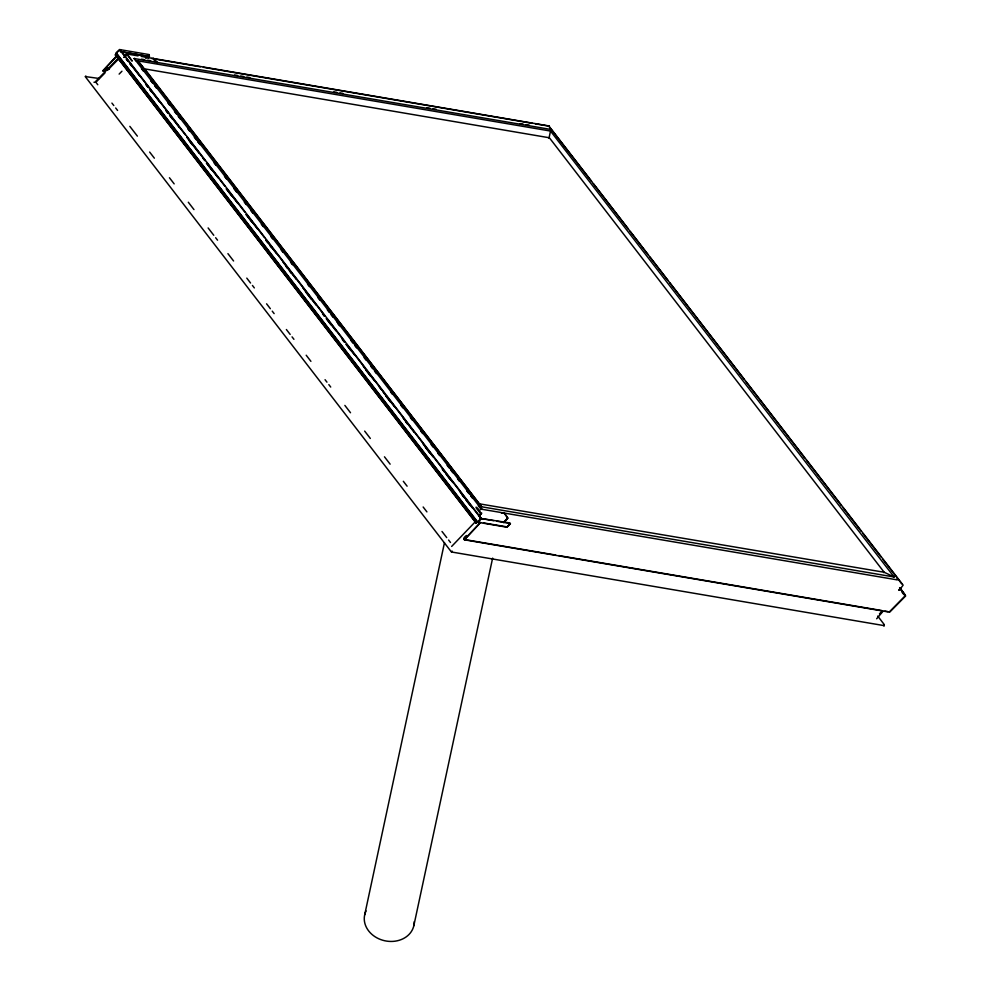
<?xml version="1.0" encoding="UTF-8"?>
<svg xmlns="http://www.w3.org/2000/svg" width="991" height="991" viewBox="0 0 991 991"><rect width="100%" height="100%" fill="white"/><g stroke="black" fill="none" stroke-linecap="round" stroke-linejoin="round"><path stroke-width="1.49" d="M481.75 508.556L481.477 509.188L134.219 58.531L550.339 129.363M493.679 520.671L480.115 518.355L510.043 522.988L510.427 523.756L506.958 527.224L477.377 522.17L116.021 52.969L119.539 49.55L149.121 54.579L149.43 56.549L148.774 54.963M483.447 522.901L507.058 526.902L510.08 523.855L508.792 522.926M451.648 546.437L475.593 521.464M481.502 513.363L479.136 515.964M116.405 53.65L115.303 54.914L476.213 523.298L477.328 522.046M480.536 509.659L480.709 508.978M481.713 513.078L479.359 515.964M550.5 131.047L894.117 576.997L481.589 506.785L137.972 60.835L550.5 131.047L548.989 138.294M364.688 914.829L444.476 542.684M413.817 925.743L492.626 558.119M137.415 61.615L137.229 60.897M479.049 503.775L884.158 572.253L894.117 576.997M476.163 523.248L476.857 522.368M476.844 521.997L476.213 522.926L116.071 55.583L116.294 54.579M452.107 551.083L451.339 551.876L85.214 76.567L99.311 78.5M898.837 589.546L898.812 590.202M503.738 522.703L507.925 518.157L504.493 513.189M119.131 74.102L121.943 71.216M481.093 513.957C467.814 499.191 485.553 512.818 478.963 515.741M144.649 69.345L137.972 60.835M116.418 56.153L102.73 70.881L103.708 71.104L106.421 68.317L109.468 68.837M116.591 56.376L103.039 70.857L106.248 68.082L109.295 68.602M118.462 57.986L94.802 82.315L93.972 82.253M105.021 72.9L95.879 82.29L97.775 84.731M107.474 70.373L118.722 58.816M124.767 55.769L126.724 53.749L127.851 53.836M123.912 57.243L127.641 54.047M124.086 57.466L127.244 54.356L132.199 61.095L126.848 54.22M145.714 57.701L147.634 55.731M145.888 57.936L147.808 55.954M503.663 522.245L507.689 518.02L505.113 514.49M879.451 613.887L882.56 610.691M882.882 611.447L876.663 618.768M884.071 625.841L884.306 624.64L877.716 616.08M153.345 58.481L157.086 62.829M548.853 126.03L903.123 585.124L899.308 590.314M548.865 126.241L591.54 181.279M153.159 58.246L157.334 62.668M555.703 555.047L464.284 539.488C471.543 530.668 460.443 539.29 464.717 539.612L480.375 522.653M481.477 509.188L897.351 579.896L896.892 579.128M464.284 539.488L480.164 522.864M464.358 539.798L889.645 612.178L905.663 595.963L900.026 587.96M889.423 611.843L905.328 595.702L900.485 589.088M480.239 518.058C482.778 518.12 478.058 522.443 477.352 522.133M480.115 518.355L480.858 518.504L477.575 521.91L116.418 53.08L119.787 49.922L124.854 56.4M149.43 56.549L120.506 51.668L120.134 50.268M122.004 51.916L149.158 56.537M128.929 54.332L138.071 55.88M141.118 56.4L549.324 126.006M145.516 57.466L148.563 57.986M151.598 58.506L200.331 66.793M203.378 67.314L532.278 123.293M535.326 123.801L549.026 126.142M141.49 59.138L144.55 59.658M147.597 60.178L150.657 60.699M153.704 61.219L156.751 61.739M234.607 74.982L237.654 75.502M240.714 76.022L243.761 76.542M246.809 77.063L249.868 77.583M333.818 91.866L336.866 92.386M339.925 92.906L342.973 93.427M426.923 107.722L429.983 108.242M433.03 108.762L436.09 109.27M520.04 123.565L523.087 124.086M526.134 124.606L529.194 125.126M501.384 512.917L504.283 513.412M496.702 521.179L508.767 523.236M480.511 522.406L477.538 521.836M558.751 555.567L881.804 610.543M884.852 611.063L887.899 611.583M451.562 551.999L884.269 625.643L883.551 625.432M134.404 58.407L135.197 58.704M85.598 76.171L86.316 76.381M119.7 49.575L119.849 49.624A1.276 1.127 -5.6 0 1 120.382 50.033L481.019 518.07M138.48 62.879L139.236 63.325M116.839 54.79L115.303 54.914M134.144 58.667L136.399 61.132M905.204 594.922L899.593 587.638M593.423 183.731L628.306 228.995M630.189 231.436L648.102 254.687M649.985 257.127L667.897 280.379M669.78 282.819L744.253 379.479M746.136 381.919L804.593 457.78M806.476 460.22L841.359 505.497M843.242 507.937L861.154 531.188M863.037 533.629L880.949 556.88M882.832 559.32L901.686 583.786M902.021 592.222L903.916 594.674M151.214 80.878L153.109 83.331M197.457 140.883L199.352 143.336M290.883 262.144L292.779 264.585M337.126 322.149L339.021 324.602M467.368 491.164L469.251 493.617M141.49 68.676L143.373 71.129M150.917 80.928L152.812 83.368M154.695 85.821L156.578 88.273M167.9 102.965L169.795 105.405M174.503 111.537L176.398 113.977M178.281 116.43L180.164 118.883M187.72 128.669L189.603 131.122M194.323 137.241L196.206 139.694M198.089 142.147L199.984 144.587M214.13 162.958L216.026 165.41M224.511 176.423L226.394 178.876M233.95 188.674L236.775 192.341M244.319 202.139L246.214 204.592M250.934 210.711L252.816 213.164M261.302 224.177L263.197 226.629M270.741 236.428L272.624 238.868M281.122 249.893L283.005 252.346M290.549 262.132L292.444 264.585M307.532 284.169L309.427 286.622M317.913 297.647L319.796 300.087M327.352 309.886L329.235 312.338M331.118 314.791L333.013 317.231M337.72 323.351L339.616 325.804M350.938 340.495L352.821 342.948M354.704 345.401L356.599 347.841M364.143 357.64L366.026 360.092M370.745 366.212L372.628 368.664M374.524 371.105L376.407 373.557M390.565 391.928L392.448 394.368M400.934 405.393L402.829 407.846M410.373 417.632L412.256 420.085M420.754 431.11L422.637 433.55M431.135 444.575L433.017 447.015M437.737 453.147L439.62 455.587M447.164 465.386L449.059 467.839M450.942 470.279L452.825 472.732M457.545 478.851L459.428 481.304M466.984 491.102L468.867 493.543M470.75 495.995L472.645 498.448M478.306 505.794L481.329 509.213M126.737 58.841L185.28 134.813M187.163 137.266L205.1 160.542M206.995 162.995L224.932 186.271M226.815 188.724L244.752 212M246.648 214.452L264.585 237.729M266.468 240.181L325.011 316.154M326.894 318.606L344.831 341.883M346.726 344.335L364.663 367.611M366.546 370.064L384.483 393.34M386.379 395.793L444.909 471.766M446.792 474.206L464.742 497.494M466.625 499.947L480.784 518.318M126.538 59.039L128.434 61.479M130.317 63.932L139.743 76.171M146.346 84.743L148.241 87.196M150.124 89.636L159.551 101.875M166.154 110.447L168.036 112.9M169.932 115.34L179.359 127.579M186.903 137.377L199.166 153.295M202.944 158.188L204.827 160.629M206.71 163.081L218.032 177.773M226.518 188.786L237.84 203.477M246.325 214.49L257.648 229.181M266.133 240.194L276.514 253.659M283.116 262.231L296.321 279.363M302.924 287.935L316.129 305.079M322.732 313.639L324.614 316.092M326.497 318.545L335.937 330.783M342.539 339.343L344.422 341.796M346.305 344.249L354.79 355.261M363.288 366.274L374.598 380.965M379.318 387.085L381.201 389.537M383.096 391.978L394.406 406.669M402.903 417.694L414.213 432.373M422.711 443.398L433.079 456.863M442.519 469.102L452.887 482.567M459.49 491.127L472.695 508.272M126.167 59.014L128.05 61.467M129.945 63.907L131.828 66.36M145.987 84.731L147.87 87.183M149.765 89.636L151.648 92.089M165.807 110.459L167.69 112.912M169.585 115.352L172.409 119.031M189.405 141.081L192.229 144.76M206.388 163.131L212.049 170.477M226.208 188.847L231.882 196.206M246.028 214.576L251.702 221.922M265.861 240.305L267.743 242.745M269.626 245.198L271.522 247.651M285.681 266.022L287.563 268.474M289.446 270.927L291.342 273.367M305.501 291.75L311.162 299.096M322.484 313.8L324.379 316.24M326.262 318.693L330.982 324.825M342.304 339.517L344.199 341.969M346.082 344.422L350.802 350.541M365.902 370.139L370.622 376.27M385.722 395.867L390.442 401.987M405.542 421.584L407.437 424.037M425.362 447.313L430.082 453.432M442.358 469.362L444.241 471.803M446.136 474.255L449.902 479.161M462.178 495.079L464.061 497.532M465.956 499.984L469.722 504.877M130.738 73.408L132.633 75.861M148.662 96.66L152.428 101.565M168.458 122.364L176.002 132.15M187.324 146.841L189.207 149.294M207.131 172.545L209.014 174.986M226.927 198.237L228.81 200.69M230.705 203.143L232.588 205.583M246.734 223.941L248.617 226.394M250.5 228.834L252.395 231.287M266.542 249.645L269.366 253.312M287.279 276.563L289.174 279.016M304.262 298.601L308.969 304.72M310.852 307.16L315.572 313.28M324.057 324.292L328.777 330.412M343.865 349.996L345.748 352.449M363.672 375.7L365.555 378.141M383.467 401.405L385.35 403.845M403.275 427.096L405.158 429.549M407.041 431.989L408.936 434.442M421.187 450.348L424.966 455.253M440.995 476.052L445.715 482.171M463.627 505.422L465.51 507.875M111.921 103.101L113.804 105.541M115.687 107.994L117.582 110.435M129.833 126.353L137.377 136.139M149.641 152.057L154.361 158.176M169.449 177.761L174.168 183.88M188.315 202.238L193.963 209.584M208.11 227.942L213.771 235.276M215.654 237.729L217.549 240.181M227.918 253.634L233.579 260.98M246.784 278.124L250.55 283.017M252.445 285.458L254.328 287.91M266.591 303.816L270.357 308.721M272.24 311.162L274.135 313.614M286.387 329.52L290.165 334.425M292.048 336.866L293.931 339.318M306.194 355.224L310.914 361.343M325.06 379.702L326.943 382.154M328.826 384.607L330.721 387.047M344.868 405.406L350.517 412.751M364.663 431.11L370.324 438.456M384.471 456.814L390.132 464.16M403.337 481.292L407.103 486.185M423.145 506.996L426.91 511.889M441.998 531.473L446.718 537.593M448.601 540.045L450.496 542.486M883.675 572.637L884.158 572.253L549.386 137.774L144.698 68.899L481.589 506.785M120.382 50.033L120.877 51.693M414.25 921.642A25.159 20.96 12.1 0 1 384.644 940.732A25.159 20.96 12.1 0 1 366.063 910.94"/></g></svg>
